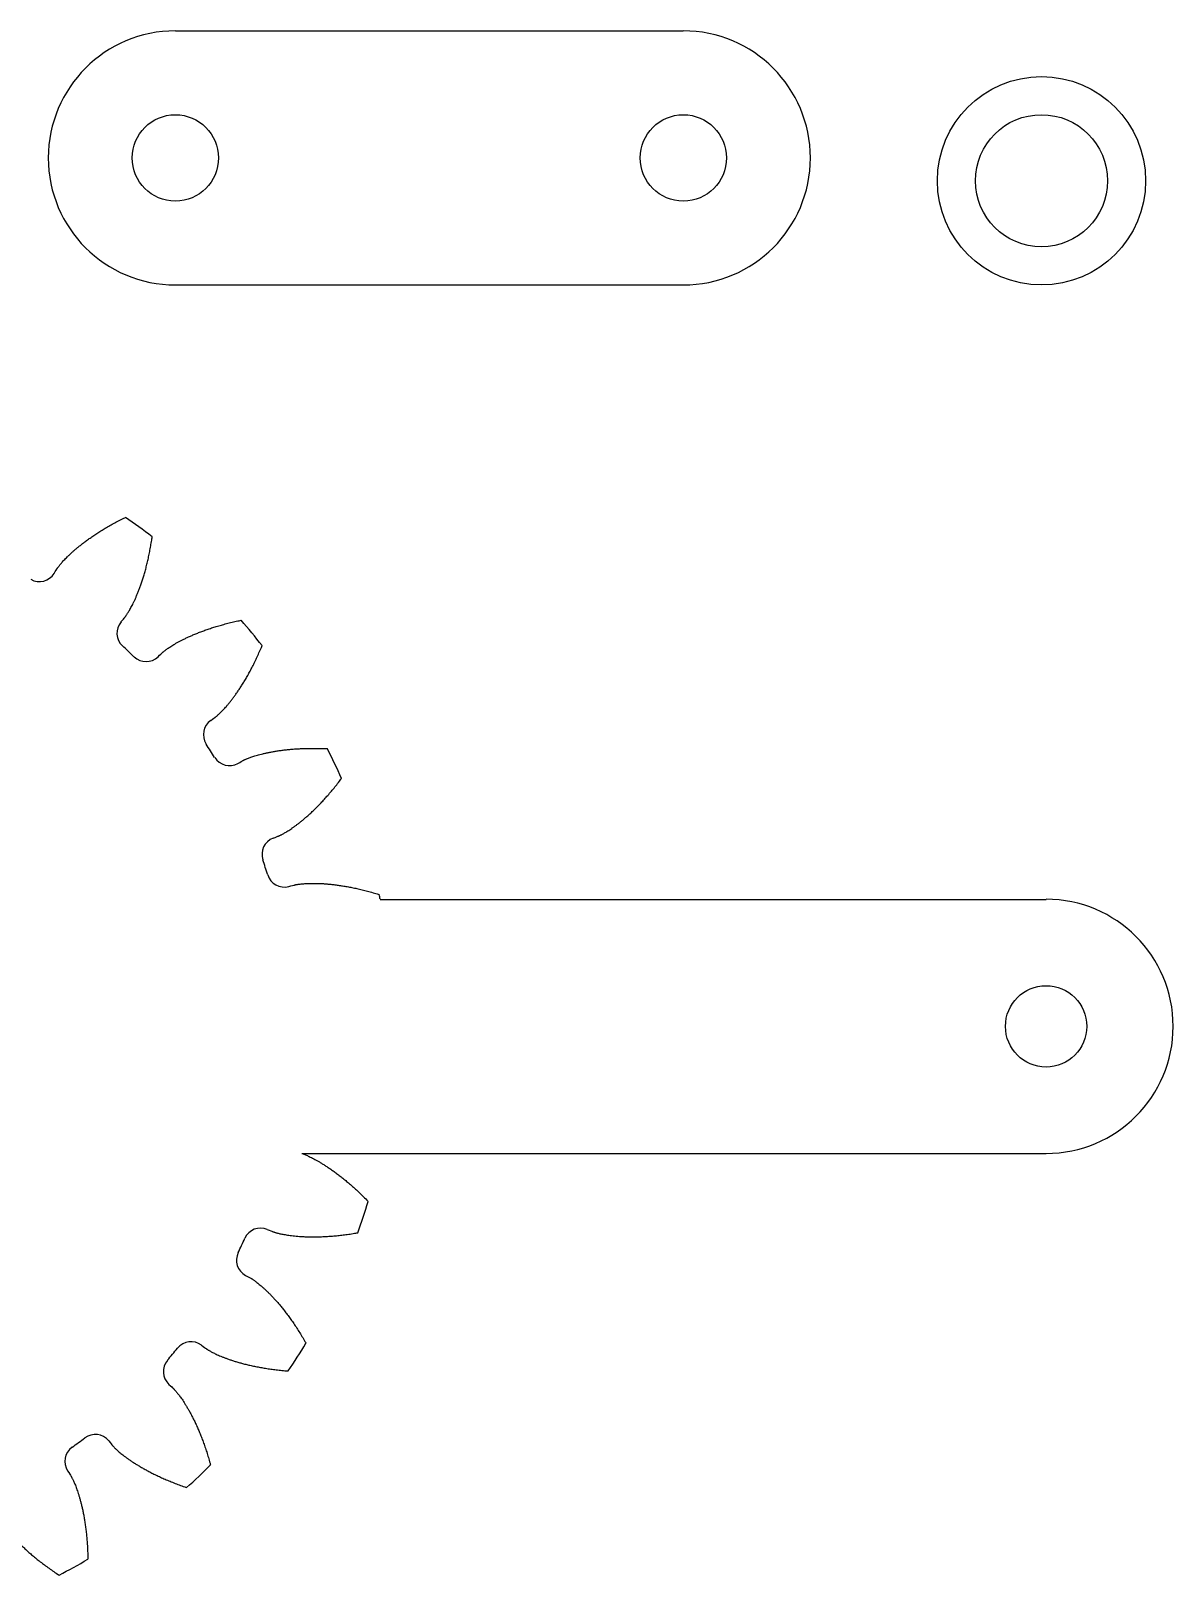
# Model space of a CAD drawing. Extents: x 0.1 to 34, y 0 to 22.
# Drawn here: x 6.757 to 8.527, y 16.737 to 19.13 of the extents above; entities that cross this region are included whole.
import ezdxf

# ---------------------------------------------------------------- set-up
doc = ezdxf.new("R2010")
doc.units = 0
doc.header["$LTSCALE"] = 0.5
doc.header["$MEASUREMENT"] = 0
doc.layers.add('VISIBLE', color=7, linetype='CONTINUOUS')

msp = doc.modelspace()

# ---------------------------------------------------------------- linework, layer by layer
at = {"layer": 'VISIBLE'}
for p, q in [((6.9806, 19.1297), (7.768, 19.1297)), ((6.9806, 18.736), (7.768, 18.736)), ((7.2981, 17.784), (8.3304, 17.784)), ((7.1769, 17.3903), (8.3304, 17.3903))]:
    msp.add_line(p, q, dxfattribs=at)
for centre, radius in [((8.3232, 18.8975), 0.1614), ((6.9806, 18.9329), 0.0669), ((7.768, 18.9329), 0.0669), ((8.3232, 18.8975), 0.1024), ((8.3304, 17.5872), 0.063)]:
    msp.add_circle(centre, radius, dxfattribs=at)
for centre, radius, start, end in [((6.9806, 18.9329), 0.1969, 90, 270), ((7.768, 18.9329), 0.1969, 270, 90), ((6.3619, 17.5872), 0.9567, 52.4729, 55.5271), ((6.7699, 18.3032), 0.0268, 240.322, 328.4461), ((6.9168, 18.1965), 0.0268, 139.5539, 227.678), ((6.3619, 17.5872), 0.9567, 38.0729, 41.1271), ((6.3619, 17.5872), 0.7972, 45.922, 47.678), ((6.9352, 18.1792), 0.0268, 225.922, 314.0461), ((7.0509, 18.0394), 0.0268, 125.1539, 213.278), ((6.3619, 17.5872), 0.7972, 31.522, 33.278), ((7.0644, 18.018), 0.0268, 211.522, 299.6461), ((6.3619, 17.5872), 0.9567, 23.6729, 26.7271), ((7.1417, 17.8538), 0.0268, 110.7539, 198.878), ((6.3619, 17.5872), 0.7972, 17.122, 18.878), ((7.1495, 17.8298), 0.0268, 197.122, 285.2461), ((6.3619, 17.5872), 0.9567, 11.8741, 12.3271), ((8.3304, 17.5872), 0.1969, 270, 90), ((6.3619, 17.5872), 0.9567, 340.4729, 343.5271), ((6.3619, 17.5872), 0.7972, 333.922, 335.678), ((7.1129, 17.2478), 0.0268, 67.5539, 155.678), ((7.1021, 17.2249), 0.0268, 153.922, 242.0461), ((6.3619, 17.5872), 0.7972, 319.522, 321.278), ((7.0049, 17.0717), 0.0268, 53.1539, 141.278), ((6.3619, 17.5872), 0.9567, 326.0729, 329.1271), ((6.9888, 17.0522), 0.0268, 139.522, 227.6461), ((6.3619, 17.5872), 0.7972, 305.122, 306.878), ((6.8565, 16.928), 0.0268, 38.7539, 126.878), ((6.836, 16.9131), 0.0268, 125.122, 213.2461), ((6.3619, 17.5872), 0.9567, 311.6729, 314.7271), ((6.3619, 17.5872), 0.9567, 297.2729, 300.3271)]:
    msp.add_arc(centre, radius, start, end, dxfattribs=at)
for points, knots in [([(6.7928, 18.2891), (6.7953, 18.2931), (6.7975, 18.2967), (6.7977, 18.2971), (6.7983, 18.2979), (6.7989, 18.2988), (6.7998, 18.3), (6.801, 18.3014), (6.8023, 18.3031), (6.8039, 18.305), (6.8058, 18.3072), (6.8079, 18.3095), (6.8103, 18.312), (6.813, 18.3147), (6.816, 18.3176), (6.8193, 18.3207), (6.8229, 18.3239), (6.8268, 18.3273), (6.8311, 18.3308), (6.8356, 18.3344), (6.8405, 18.3381), (6.8458, 18.342), (6.8514, 18.3459), (6.8573, 18.3499), (6.8636, 18.3539), (6.8703, 18.358), (6.8773, 18.3621), (6.8847, 18.3663), (6.8925, 18.3704), (6.8988, 18.3736), (6.9025, 18.3754), (6.9034, 18.3759)], [0.0536912, 0.0536912, 0.0536912, 0.0536912, 0.0905436, 0.1013093, 0.1152077, 0.1316526, 0.1502993, 0.1709141, 0.1933246, 0.2173975, 0.2430249, 0.270118, 0.2986014, 0.3284102, 0.3594881, 0.3917852, 0.4252571, 0.459864, 0.4955697, 0.5323416, 0.5701494, 0.6089657, 0.6487648, 0.6895231, 0.7312184, 0.7738303, 0.8173393, 0.8617274, 0.9069775, 0.9530734, 0.9682173, 0.9682173, 0.9682173, 0.9682173]), ([(6.8963, 18.2139), (6.8994, 18.2175), (6.9021, 18.2207), (6.9024, 18.2211), (6.903, 18.2218), (6.9036, 18.2227), (6.9045, 18.2239), (6.9055, 18.2255), (6.9067, 18.2273), (6.908, 18.2294), (6.9095, 18.2318), (6.911, 18.2346), (6.9127, 18.2377), (6.9145, 18.2411), (6.9163, 18.2448), (6.9182, 18.2489), (6.9201, 18.2533), (6.9221, 18.258), (6.9242, 18.2632), (6.9262, 18.2686), (6.9282, 18.2744), (6.9302, 18.2806), (6.9322, 18.2871), (6.9342, 18.294), (6.9361, 18.3013), (6.9379, 18.3089), (6.9397, 18.3168), (6.9413, 18.3252), (6.9428, 18.3339), (6.944, 18.3408), (6.9445, 18.3449), (6.9447, 18.3459)], [0.0536912, 0.0536912, 0.0536912, 0.0536912, 0.0905436, 0.1013093, 0.1152077, 0.1316526, 0.1502993, 0.1709141, 0.1933246, 0.2173975, 0.2430249, 0.270118, 0.2986014, 0.3284102, 0.3594881, 0.3917852, 0.4252571, 0.459864, 0.4955697, 0.5323416, 0.5701494, 0.6089657, 0.6487648, 0.6895231, 0.7312184, 0.7738303, 0.8173393, 0.8617274, 0.9069775, 0.9530734, 0.9682173, 0.9682173, 0.9682173, 0.9682173]), ([(6.9538, 18.1599), (6.9572, 18.1632), (6.9603, 18.1661), (6.9606, 18.1664), (6.9613, 18.167), (6.9622, 18.1677), (6.9633, 18.1687), (6.9648, 18.1698), (6.9665, 18.1711), (6.9686, 18.1726), (6.9709, 18.1742), (6.9735, 18.1759), (6.9765, 18.1777), (6.9798, 18.1797), (6.9834, 18.1818), (6.9874, 18.1839), (6.9916, 18.1861), (6.9963, 18.1884), (7.0012, 18.1908), (7.0066, 18.1931), (7.0122, 18.1955), (7.0183, 18.1979), (7.0247, 18.2003), (7.0314, 18.2027), (7.0385, 18.2051), (7.046, 18.2074), (7.0539, 18.2096), (7.0621, 18.2118), (7.0706, 18.2139), (7.0775, 18.2154), (7.0815, 18.2162), (7.0825, 18.2164)], [0.0536912, 0.0536912, 0.0536912, 0.0536912, 0.0905436, 0.1013093, 0.1152077, 0.1316526, 0.1502993, 0.1709141, 0.1933246, 0.2173975, 0.2430249, 0.270118, 0.2986014, 0.3284102, 0.3594881, 0.3917852, 0.4252571, 0.459864, 0.4955697, 0.5323416, 0.5701494, 0.6089657, 0.6487648, 0.6895231, 0.7312184, 0.7738303, 0.8173393, 0.8617274, 0.9069775, 0.9530734, 0.9682173, 0.9682173, 0.9682173, 0.9682173]), ([(7.0354, 18.0613), (7.0392, 18.064), (7.0427, 18.0665), (7.043, 18.0667), (7.0438, 18.0673), (7.0447, 18.068), (7.0458, 18.069), (7.0472, 18.0702), (7.0488, 18.0717), (7.0506, 18.0734), (7.0526, 18.0754), (7.0548, 18.0777), (7.0572, 18.0802), (7.0597, 18.0831), (7.0624, 18.0863), (7.0653, 18.0897), (7.0683, 18.0935), (7.0714, 18.0977), (7.0746, 18.1021), (7.0779, 18.1069), (7.0813, 18.112), (7.0848, 18.1175), (7.0884, 18.1233), (7.092, 18.1295), (7.0956, 18.136), (7.0993, 18.143), (7.103, 18.1502), (7.1066, 18.1579), (7.1103, 18.1659), (7.1131, 18.1724), (7.1147, 18.1762), (7.115, 18.1771)], [0.0536912, 0.0536912, 0.0536912, 0.0536912, 0.0905436, 0.1013093, 0.1152077, 0.1316526, 0.1502993, 0.1709141, 0.1933246, 0.2173975, 0.2430249, 0.270118, 0.2986014, 0.3284102, 0.3594881, 0.3917852, 0.4252571, 0.459864, 0.4955697, 0.5323416, 0.5701494, 0.6089657, 0.6487648, 0.6895231, 0.7312184, 0.7738303, 0.8173393, 0.8617274, 0.9069775, 0.9530734, 0.9682173, 0.9682173, 0.9682173, 0.9682173]), ([(7.0777, 17.9947), (7.0818, 17.997), (7.0855, 17.9991), (7.0858, 17.9993), (7.0867, 17.9997), (7.0877, 18.0002), (7.0891, 18.0009), (7.0907, 18.0016), (7.0927, 18.0024), (7.0951, 18.0033), (7.0977, 18.0043), (7.1007, 18.0053), (7.1041, 18.0063), (7.1077, 18.0074), (7.1118, 18.0085), (7.1161, 18.0096), (7.1208, 18.0107), (7.1259, 18.0118), (7.1313, 18.0128), (7.137, 18.0138), (7.1431, 18.0147), (7.1495, 18.0155), (7.1563, 18.0162), (7.1635, 18.0169), (7.1709, 18.0174), (7.1788, 18.0177), (7.1869, 18.018), (7.1954, 18.018), (7.2042, 18.0179), (7.2113, 18.0177), (7.2154, 18.0175), (7.2164, 18.0175)], [0.0536912, 0.0536912, 0.0536912, 0.0536912, 0.0905436, 0.1013093, 0.1152077, 0.1316526, 0.1502993, 0.1709141, 0.1933246, 0.2173975, 0.2430249, 0.270118, 0.2986014, 0.3284102, 0.3594881, 0.3917852, 0.4252571, 0.459864, 0.4955697, 0.5323416, 0.5701494, 0.6089657, 0.6487648, 0.6895231, 0.7312184, 0.7738303, 0.8173393, 0.8617274, 0.9069775, 0.9530734, 0.9682173, 0.9682173, 0.9682173, 0.9682173]), ([(7.1322, 17.8789), (7.1365, 17.8806), (7.1405, 17.8821), (7.1409, 17.8823), (7.1418, 17.8827), (7.1428, 17.8831), (7.1442, 17.8838), (7.1458, 17.8846), (7.1477, 17.8856), (7.1499, 17.8869), (7.1523, 17.8883), (7.155, 17.89), (7.1579, 17.8918), (7.1611, 17.894), (7.1645, 17.8964), (7.1682, 17.899), (7.172, 17.902), (7.176, 17.9052), (7.1803, 17.9087), (7.1847, 17.9125), (7.1893, 17.9166), (7.194, 17.921), (7.1989, 17.9258), (7.2039, 17.9309), (7.2091, 17.9363), (7.2143, 17.9421), (7.2197, 17.9483), (7.2252, 17.9548), (7.2307, 17.9616), (7.235, 17.9672), (7.2375, 17.9705), (7.2381, 17.9713)], [0.0536912, 0.0536912, 0.0536912, 0.0536912, 0.0905436, 0.1013093, 0.1152077, 0.1316526, 0.1502993, 0.1709141, 0.1933246, 0.2173975, 0.2430249, 0.270118, 0.2986014, 0.3284102, 0.3594881, 0.3917852, 0.4252571, 0.459864, 0.4955697, 0.5323416, 0.5701494, 0.6089657, 0.6487648, 0.6895231, 0.7312184, 0.7738303, 0.8173393, 0.8617274, 0.9069775, 0.9530734, 0.9682173, 0.9682173, 0.9682173, 0.9682173]), ([(7.1565, 17.8039), (7.1611, 17.8051), (7.1652, 17.8062), (7.1656, 17.8063), (7.1665, 17.8065), (7.1676, 17.8068), (7.1691, 17.807), (7.1709, 17.8073), (7.173, 17.8076), (7.1755, 17.8079), (7.1783, 17.8082), (7.1815, 17.8084), (7.185, 17.8086), (7.1888, 17.8087), (7.193, 17.8088), (7.1975, 17.8088), (7.2023, 17.8087), (7.2075, 17.8085), (7.2129, 17.8081), (7.2187, 17.8076), (7.2249, 17.807), (7.2313, 17.8062), (7.2381, 17.8052), (7.2451, 17.804), (7.2525, 17.8027), (7.2602, 17.8011), (7.2681, 17.7993), (7.2764, 17.7972), (7.2849, 17.7949), (7.2916, 17.7929), (7.2956, 17.7917), (7.2965, 17.7914)], [0.0536912, 0.0536912, 0.0536912, 0.0536912, 0.0905436, 0.1013093, 0.1152077, 0.1316526, 0.1502993, 0.1709141, 0.1933246, 0.2173975, 0.2430249, 0.270118, 0.2986014, 0.3284102, 0.3594881, 0.3917852, 0.4252571, 0.459864, 0.4955697, 0.5323416, 0.5701494, 0.6089657, 0.6487648, 0.6895231, 0.7312184, 0.7738303, 0.8173393, 0.8617274, 0.9069775, 0.9530734, 0.9682173, 0.9682173, 0.9682173, 0.9682173]), ([(7.1769, 17.3903), (7.1775, 17.3901), (7.1789, 17.3896), (7.1812, 17.3886), (7.1838, 17.3875), (7.1867, 17.3862), (7.1898, 17.3847), (7.1933, 17.383), (7.1969, 17.381), (7.2009, 17.3788), (7.2051, 17.3764), (7.2095, 17.3737), (7.2141, 17.3708), (7.219, 17.3676), (7.224, 17.3641), (7.2293, 17.3602), (7.2347, 17.3561), (7.2404, 17.3517), (7.2461, 17.347), (7.2521, 17.3419), (7.2582, 17.3365), (7.2644, 17.3307), (7.2708, 17.3246), (7.2758, 17.3196), (7.2786, 17.3166), (7.2793, 17.3159)], [0.1713701, 0.1713701, 0.1713701, 0.1713701, 0.1933246, 0.2173975, 0.2430249, 0.270118, 0.2986014, 0.3284102, 0.3594881, 0.3917852, 0.4252571, 0.459864, 0.4955697, 0.5323416, 0.5701494, 0.6089657, 0.6487648, 0.6895231, 0.7312184, 0.7738303, 0.8173393, 0.8617274, 0.9069775, 0.9530734, 0.9682173, 0.9682173, 0.9682173, 0.9682173]), ([(7.1231, 17.2726), (7.1274, 17.2708), (7.1314, 17.2692), (7.1318, 17.269), (7.1327, 17.2687), (7.1337, 17.2684), (7.1352, 17.2679), (7.1369, 17.2674), (7.139, 17.2668), (7.1414, 17.2662), (7.1442, 17.2656), (7.1473, 17.265), (7.1507, 17.2644), (7.1545, 17.2637), (7.1586, 17.2631), (7.1631, 17.2626), (7.1679, 17.2621), (7.1731, 17.2617), (7.1785, 17.2614), (7.1844, 17.2611), (7.1905, 17.261), (7.197, 17.261), (7.2038, 17.2611), (7.211, 17.2614), (7.2185, 17.2618), (7.2263, 17.2624), (7.2344, 17.2632), (7.2428, 17.2642), (7.2516, 17.2654), (7.2585, 17.2665), (7.2626, 17.2672), (7.2636, 17.2674)], [0.0536912, 0.0536912, 0.0536912, 0.0536912, 0.0905436, 0.1013093, 0.1152077, 0.1316526, 0.1502993, 0.1709141, 0.1933246, 0.2173975, 0.2430249, 0.270118, 0.2986014, 0.3284102, 0.3594881, 0.3917852, 0.4252571, 0.459864, 0.4955697, 0.5323416, 0.5701494, 0.6089657, 0.6487648, 0.6895231, 0.7312184, 0.7738303, 0.8173393, 0.8617274, 0.9069775, 0.9530734, 0.9682173, 0.9682173, 0.9682173, 0.9682173]), ([(7.0895, 17.2012), (7.0937, 17.199), (7.0974, 17.197), (7.0978, 17.1968), (7.0986, 17.1963), (7.0995, 17.1957), (7.1008, 17.1949), (7.1023, 17.1939), (7.1041, 17.1926), (7.1061, 17.1911), (7.1083, 17.1894), (7.1108, 17.1874), (7.1135, 17.1852), (7.1164, 17.1826), (7.1194, 17.1798), (7.1227, 17.1767), (7.1261, 17.1734), (7.1298, 17.1697), (7.1335, 17.1657), (7.1374, 17.1613), (7.1414, 17.1567), (7.1456, 17.1517), (7.1498, 17.1463), (7.1542, 17.1406), (7.1586, 17.1346), (7.1631, 17.1282), (7.1677, 17.1214), (7.1723, 17.1143), (7.1769, 17.1068), (7.1805, 17.1007), (7.1825, 17.0972), (7.183, 17.0963)], [0.0536912, 0.0536912, 0.0536912, 0.0536912, 0.0905436, 0.1013093, 0.1152077, 0.1316526, 0.1502993, 0.1709141, 0.1933246, 0.2173975, 0.2430249, 0.270118, 0.2986014, 0.3284102, 0.3594881, 0.3917852, 0.4252571, 0.459864, 0.4955697, 0.5323416, 0.5701494, 0.6089657, 0.6487648, 0.6895231, 0.7312184, 0.7738303, 0.8173393, 0.8617274, 0.9069775, 0.9530734, 0.9682173, 0.9682173, 0.9682173, 0.9682173]), ([(7.021, 17.0932), (7.0247, 17.0904), (7.0281, 17.0878), (7.0285, 17.0876), (7.0293, 17.087), (7.0302, 17.0864), (7.0315, 17.0856), (7.0331, 17.0847), (7.0349, 17.0836), (7.0371, 17.0825), (7.0397, 17.0812), (7.0425, 17.0798), (7.0457, 17.0783), (7.0492, 17.0768), (7.053, 17.0752), (7.0572, 17.0736), (7.0617, 17.0719), (7.0666, 17.0702), (7.0719, 17.0685), (7.0774, 17.0668), (7.0834, 17.0652), (7.0896, 17.0635), (7.0963, 17.0619), (7.1033, 17.0604), (7.1106, 17.059), (7.1183, 17.0576), (7.1264, 17.0564), (7.1348, 17.0553), (7.1436, 17.0543), (7.1506, 17.0536), (7.1547, 17.0533), (7.1557, 17.0532)], [0.0536912, 0.0536912, 0.0536912, 0.0536912, 0.0905436, 0.1013093, 0.1152077, 0.1316526, 0.1502993, 0.1709141, 0.1933246, 0.2173975, 0.2430249, 0.270118, 0.2986014, 0.3284102, 0.3594881, 0.3917852, 0.4252571, 0.459864, 0.4955697, 0.5323416, 0.5701494, 0.6089657, 0.6487648, 0.6895231, 0.7312184, 0.7738303, 0.8173393, 0.8617274, 0.9069775, 0.9530734, 0.9682173, 0.9682173, 0.9682173, 0.9682173]), ([(6.9707, 17.0324), (6.9741, 17.0292), (6.9773, 17.0264), (6.9776, 17.026), (6.9782, 17.0254), (6.979, 17.0246), (6.98, 17.0235), (6.9812, 17.0221), (6.9826, 17.0204), (6.9842, 17.0185), (6.986, 17.0163), (6.9878, 17.0137), (6.9899, 17.0109), (6.9921, 17.0077), (6.9943, 17.0042), (6.9967, 17.0004), (6.9992, 16.9963), (7.0018, 16.9918), (7.0044, 16.987), (7.0071, 16.9818), (7.0099, 16.9763), (7.0127, 16.9705), (7.0155, 16.9642), (7.0183, 16.9576), (7.021, 16.9507), (7.0238, 16.9434), (7.0265, 16.9357), (7.0292, 16.9276), (7.0319, 16.9192), (7.0338, 16.9124), (7.0349, 16.9085), (7.0352, 16.9075)], [0.0536912, 0.0536912, 0.0536912, 0.0536912, 0.0905436, 0.1013093, 0.1152077, 0.1316526, 0.1502993, 0.1709141, 0.1933246, 0.2173975, 0.2430249, 0.270118, 0.2986014, 0.3284102, 0.3594881, 0.3917852, 0.4252571, 0.459864, 0.4955697, 0.5323416, 0.5701494, 0.6089657, 0.6487648, 0.6895231, 0.7312184, 0.7738303, 0.8173393, 0.8617274, 0.9069775, 0.9530734, 0.9682173, 0.9682173, 0.9682173, 0.9682173]), ([(6.8774, 16.9448), (6.8803, 16.9411), (6.883, 16.9378), (6.8833, 16.9375), (6.8839, 16.9368), (6.8847, 16.936), (6.8857, 16.9349), (6.887, 16.9336), (6.8886, 16.9321), (6.8904, 16.9304), (6.8925, 16.9285), (6.8949, 16.9265), (6.8976, 16.9243), (6.9007, 16.9219), (6.904, 16.9194), (6.9076, 16.9168), (6.9116, 16.914), (6.9159, 16.9112), (6.9206, 16.9082), (6.9255, 16.9052), (6.9309, 16.9021), (6.9366, 16.899), (6.9426, 16.8958), (6.949, 16.8926), (6.9558, 16.8894), (6.9629, 16.8862), (6.9704, 16.883), (6.9783, 16.8798), (6.9865, 16.8766), (6.9931, 16.8742), (6.997, 16.8729), (6.998, 16.8726)], [0.0536912, 0.0536912, 0.0536912, 0.0536912, 0.0905436, 0.1013093, 0.1152077, 0.1316526, 0.1502993, 0.1709141, 0.1933246, 0.2173975, 0.2430249, 0.270118, 0.2986014, 0.3284102, 0.3594881, 0.3917852, 0.4252571, 0.459864, 0.4955697, 0.5323416, 0.5701494, 0.6089657, 0.6487648, 0.6895231, 0.7312184, 0.7738303, 0.8173393, 0.8617274, 0.9069775, 0.9530734, 0.9682173, 0.9682173, 0.9682173, 0.9682173]), ([(6.8136, 16.8984), (6.8161, 16.8945), (6.8185, 16.8909), (6.8187, 16.8906), (6.8192, 16.8898), (6.8197, 16.8888), (6.8204, 16.8874), (6.8213, 16.8858), (6.8222, 16.8839), (6.8232, 16.8816), (6.8244, 16.879), (6.8256, 16.8761), (6.8268, 16.8728), (6.8281, 16.8692), (6.8295, 16.8653), (6.8309, 16.861), (6.8323, 16.8564), (6.8336, 16.8514), (6.835, 16.8461), (6.8363, 16.8404), (6.8376, 16.8344), (6.8388, 16.828), (6.84, 16.8213), (6.8411, 16.8142), (6.842, 16.8068), (6.8429, 16.799), (6.8436, 16.7909), (6.8442, 16.7824), (6.8447, 16.7736), (6.8449, 16.7665), (6.845, 16.7624), (6.845, 16.7614)], [0.0536912, 0.0536912, 0.0536912, 0.0536912, 0.0905436, 0.1013093, 0.1152077, 0.1316526, 0.1502993, 0.1709141, 0.1933246, 0.2173975, 0.2430249, 0.270118, 0.2986014, 0.3284102, 0.3594881, 0.3917852, 0.4252571, 0.459864, 0.4955697, 0.5323416, 0.5701494, 0.6089657, 0.6487648, 0.6895231, 0.7312184, 0.7738303, 0.8173393, 0.8617274, 0.9069775, 0.9530734, 0.9682173, 0.9682173, 0.9682173, 0.9682173]), ([(6.7014, 16.8368), (6.7034, 16.8325), (6.7051, 16.8286), (6.7053, 16.8283), (6.7058, 16.8274), (6.7063, 16.8264), (6.707, 16.8251), (6.708, 16.8235), (6.7091, 16.8217), (6.7105, 16.8196), (6.7121, 16.8173), (6.7139, 16.8147), (6.716, 16.8119), (6.7183, 16.8088), (6.7209, 16.8056), (6.7238, 16.8021), (6.7269, 16.7985), (6.7304, 16.7946), (6.7342, 16.7906), (6.7382, 16.7865), (6.7426, 16.7822), (6.7474, 16.7777), (6.7524, 16.7731), (6.7578, 16.7684), (6.7636, 16.7636), (6.7697, 16.7587), (6.7761, 16.7538), (6.783, 16.7487), (6.7902, 16.7436), (6.796, 16.7397), (6.7994, 16.7374), (6.8003, 16.7368)], [0.0536912, 0.0536912, 0.0536912, 0.0536912, 0.0905436, 0.1013093, 0.1152077, 0.1316526, 0.1502993, 0.1709141, 0.1933246, 0.2173975, 0.2430249, 0.270118, 0.2986014, 0.3284102, 0.3594881, 0.3917852, 0.4252571, 0.459864, 0.4955697, 0.5323416, 0.5701494, 0.6089657, 0.6487648, 0.6895231, 0.7312184, 0.7738303, 0.8173393, 0.8617274, 0.9069775, 0.9530734, 0.9682173, 0.9682173, 0.9682173, 0.9682173])]:
    msp.add_open_spline(points, degree=3, knots=knots, dxfattribs=at)

doc.saveas('drawing.dxf')
